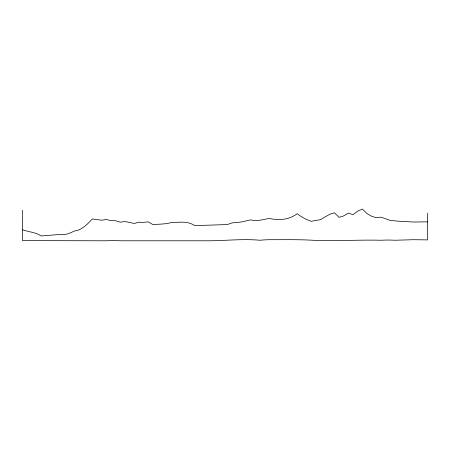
<?xml version="1.0" encoding="UTF-8"?>
<svg xmlns="http://www.w3.org/2000/svg" width="450" height="450" viewBox="0 0 450 450"><rect width="100%" height="100%" fill="white"/><g stroke="black" fill="none" stroke-linecap="round" stroke-linejoin="round"><path stroke-width="0.67" d="M427.5 221.844L413.533 222.024L399.566 221.299L390.257 220.399L380.947 217.148L376.296 217.693L371.638 216.248L366.981 213.542L362.329 209.025L357.671 211.191L353.019 214.622L348.362 213.176L343.704 215.888L339.053 217.328L334.395 212.816L329.743 214.262L320.434 219.673L311.119 221.299L306.467 219.493L301.809 216.968L297.157 213.722C289.238 219.887 278.73 220.607 269.224 218.413C263.126 219.532 256.742 221.602 250.605 219.859L241.296 222.024L231.981 222.924L227.329 224.55L194.743 225.63C187.948 220.792 179.241 222.401 171.467 222.564C165.358 224.224 159.092 224.128 152.843 224.55L148.191 221.844L143.533 222.384L138.881 222.204L134.224 223.464L124.914 221.479L120.257 222.204L115.605 220.759L110.948 220.579L106.296 219.493L101.638 220.219L92.329 218.953C88.324 223.419 83.914 227.683 78.362 230.141C73.322 230.541 69.486 234.309 64.395 234.472C56.576 234.422 48.887 235.524 41.119 235.918C35.679 232.279 28.688 231.969 22.5 229.781M427.5 213.176L427.5 239.889L413.533 239.709L394.914 240.249A120.184 120.184 0 0 0 380.947 240.249C359.184 239.709 337.466 241.121 315.776 240.429C301.838 239.496 287.843 239.687 273.881 239.709A120.454 120.454 0 0 0 259.914 240.249C242.843 238.669 225.793 240.716 208.704 240.789L120.257 240.789A120.184 120.184 0 0 0 106.296 240.789L22.5 240.609L22.5 210.291"/></g></svg>
